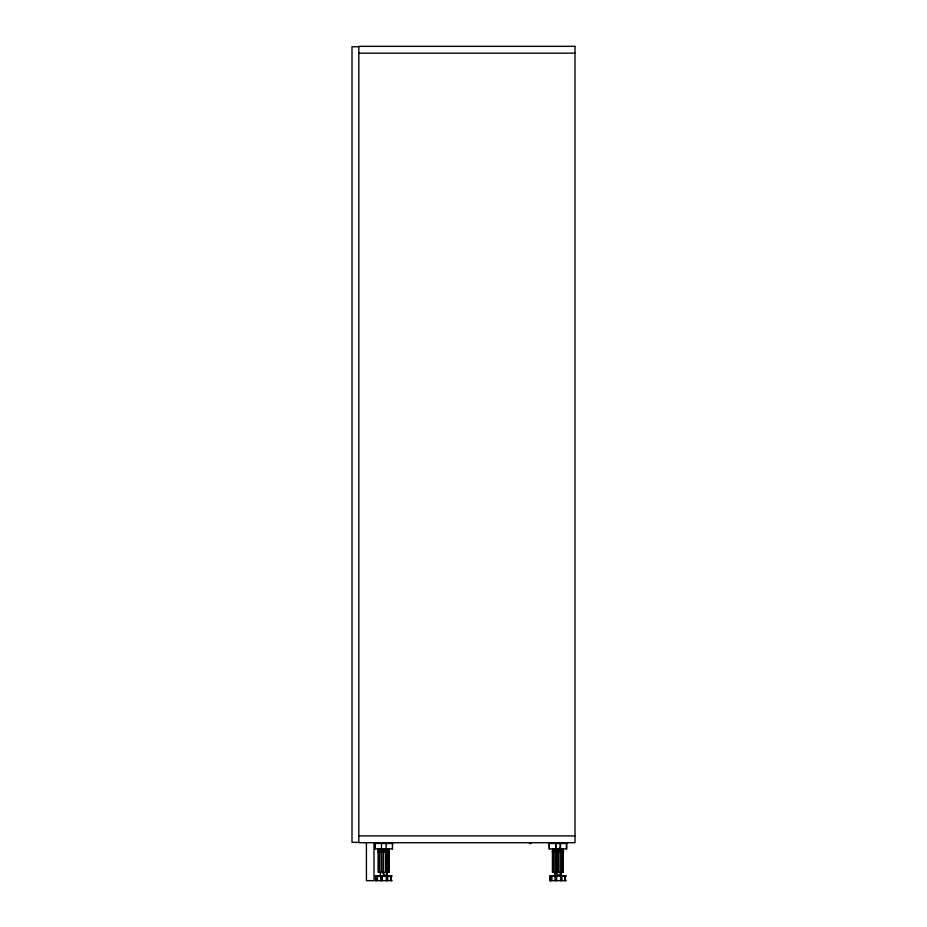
<?xml version="1.0" encoding="UTF-8"?>
<svg xmlns="http://www.w3.org/2000/svg" width="927" height="927" viewBox="0 0 927 927"><rect width="100%" height="100%" fill="white"/><g stroke="black" fill="none" stroke-linecap="round" stroke-linejoin="round"><path stroke-width="1.39" d="M392.48 848.9L374.809 848.9L374.682 842.724M375.702 880.65L375.702 876.293M376.652 880.65L376.652 876.293M379.989 848.9L379.989 851.948M381.762 848.9L381.762 872.307L386.223 875.934L387.162 872.307L387.208 848.9M383.581 848.9L383.581 872.307M383.651 851.218L383.651 848.9M385.667 851.948L385.667 872.307L385.667 848.9L385.736 851.218M387.509 848.9L387.509 872.307M387.718 880.65L387.718 876.293M390.626 880.65L390.626 876.293M549.34 848.9L549.34 843.454M550.117 880.65L550.117 876.293M563.292 848.9L563.292 872.307L552.562 872.307L552.562 851.948M552.562 848.9L552.562 872.307M552.967 872.307L552.967 851.948M554.137 848.9L554.137 872.307M554.334 848.9L554.334 851.948M555.876 872.307L555.876 848.9M559.978 851.218L559.978 848.9M561.426 872.307L561.426 848.9M561.727 872.307L561.727 848.9M562.585 848.9L562.585 872.307M564.786 880.65L564.786 876.293M561.38 875.934L561.507 872.307M386.802 875.934L387.162 872.307M554.346 875.934L554.833 872.307M380.012 875.934L380.499 872.307M560.453 872.307L559.711 875.934L556.478 873.211M558.031 843.454L558.309 842.724M383.743 843.454L384.033 842.724M567.405 842.724L567.081 843.454L548.448 843.454M392.967 843.454L393.291 842.724M358.83 46.732L352.005 46.732L352.005 842.353L358.83 842.353M358.83 53.175L574.995 53.175M358.83 835.899L574.995 835.899M374.334 843.454L393.291 843.454M529.491 843.489L530.997 843.489M377.834 851.218L389.467 851.218M552.214 851.218L563.639 851.218M552.33 851.948L563.639 851.948M377.834 851.948L389.467 851.948M375.389 875.934L392.167 875.934M549.815 875.934L566.304 875.934M380.279 876.293L375.574 876.293L375.574 880.65M383.882 876.293L380.719 876.293L380.719 880.65M385.319 876.293L391.6 876.293M554.613 876.293L550.001 876.293L550.001 880.65M557.231 876.293L555.041 876.293L555.041 880.65M559.572 876.293L565.737 876.293M375.389 880.65L392.167 880.65M549.815 880.65L566.304 880.65M390.464 842.724L392.005 843.454M548.772 842.724L549.723 843.454M548.935 842.724L549.12 843.454M555.4 872.307L556.142 875.934M566.606 843.454L566.606 848.9L549.247 848.9L549.247 843.454M566.524 843.454L566.524 848.9M565.389 876.293L565.389 880.65M562.886 848.9L562.886 872.307M561.924 876.293L561.924 880.65M560.858 876.293L560.858 880.65M560.626 876.293L560.626 880.65M559.978 847.591L559.978 872.307M557.927 848.9L557.927 872.307M557.857 848.9L557.857 872.307M556.582 876.293L556.582 880.65M556.073 848.9L556.073 872.307M555.69 876.293L555.69 880.65M553.315 848.9L553.315 872.307M552.909 848.9L552.909 872.307M551.878 876.293L551.878 880.65M551.055 876.293L551.055 880.65M392.48 843.454L392.388 848.9M391.24 876.293L391.24 880.65M389.108 848.9L389.108 872.307L378.193 872.307L378.193 848.9M388.691 848.9L388.691 872.307M388.39 848.9L388.39 851.948M386.629 876.293L386.629 880.65M386.397 876.293L386.397 880.65M386.177 843.454L386.13 848.9M383.651 873.512L383.651 875.934M382.283 876.293L382.283 880.65M381.553 872.307L381.472 843.454M381.368 876.293L381.368 880.65M379.792 848.9L379.792 872.307M378.598 848.9L378.598 872.307M377.486 876.293L377.486 880.65M374.902 843.454L374.902 848.9M373.998 842.724L373.998 880.65L366.42 880.65L366.42 842.724M555.783 843.454L555.783 848.9L555.748 843.454M560.371 843.454L560.371 848.9L560.418 843.454M574.995 46.35L358.83 46.35L358.83 842.724L574.995 842.724L574.995 46.35"/></g></svg>
